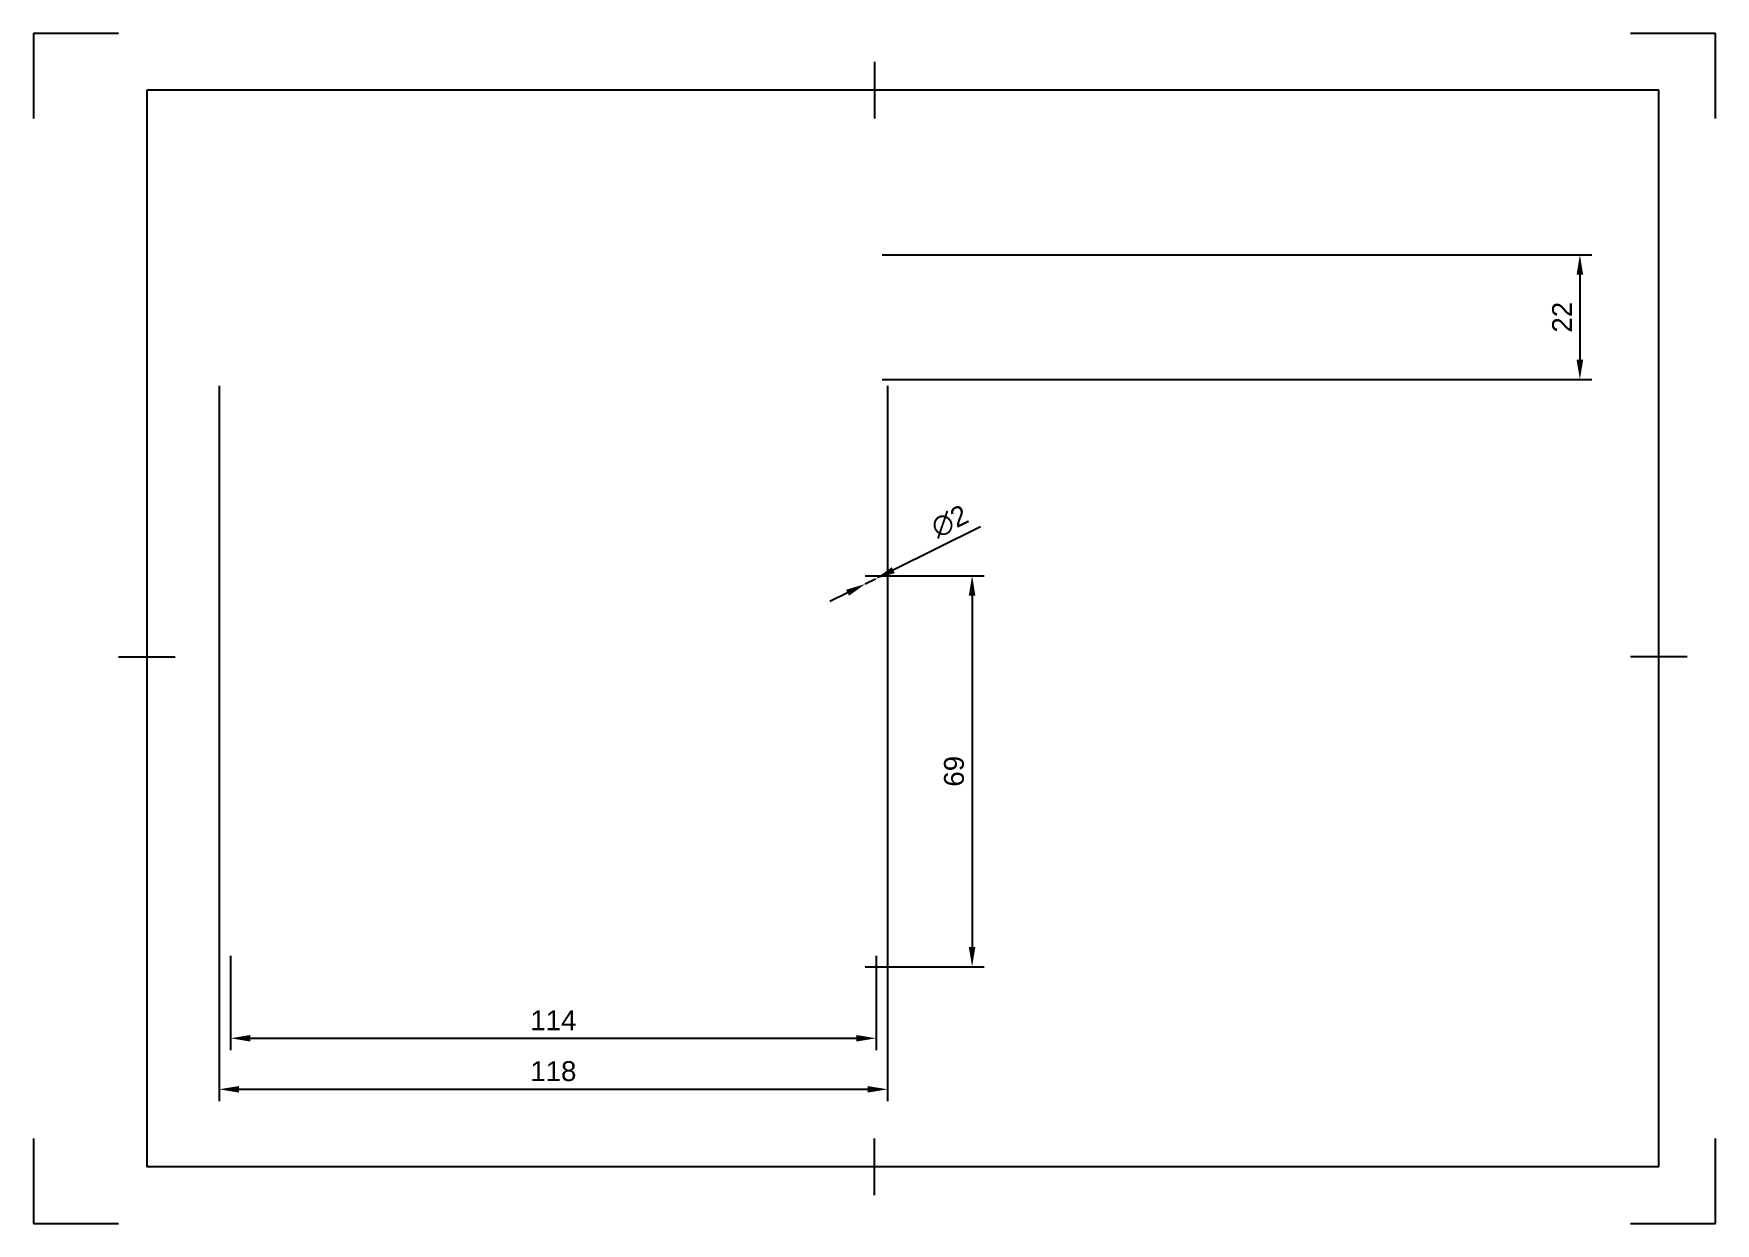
# Paper-space layout 'Sheet1' of a CAD drawing. Header units: millimetres. Extents: x 0 to 297, y 0 to 210.
import ezdxf

# ---------------------------------------------------------------- set-up
doc = ezdxf.new("R2010")
doc.units = ezdxf.units.MM
doc.header["$LTSCALE"] = 0.75
doc.layers.add('Border', color=7, linetype='Continuous', lineweight=25)
doc.layers.add('Dimensions', color=7, linetype='Continuous', lineweight=18)
doc.styles.get("Standard").update_dxf_attribs({"font": 'arial.ttf'})
doc.dimstyles.new('ISO-25', dxfattribs={"dimtxt": 3.5, "dimasz": 3.5, "dimexe": 2.1, "dimexo": 2.1, "dimgap": 1.4, "dimtad": 1, "dimzin": 12, "dimdsep": 46, "dimtxsty": 'Standard', "dimcen": 0, "dimclrd": 256, "dimclre": 256, "dimclrt": 256, "dimazin": 3, "dimtp": 0.1, "dimtm": 0.1, "dimtfac": 0.714286, "dimtmove": 0, "dimatfit": 3, "dimfxl": 1, "dimtzin": 12, "dimarcsym": 0})

# ---------------------------------------------------------------- blocks, each defined once
blk = doc.blocks.new('ISO_A4(L)_SHEET')
at = {"layer": 'Border'}
for p, q in [((148.5, 205), (148.5, 195)), ((287, 200), (20, 200)), ((20, 200), (20, 10)), ((287, 10), (287, 200)), ((15, 100), (25, 100)), ((292, 100), (282, 100)), ((148.5, 5), (148.5, 15)), ((287, 10), (20, 10))]:
    blk.add_line(p, q, dxfattribs=at)
at = {"layer": 'Defpoints'}
for p, q in [((0, 210), (0, 195)), ((15, 210), (0, 210)), ((297, 210), (282, 210)), ((297, 195), (297, 210)), ((0, 15), (0, 0)), ((297, 0), (297, 15)), ((0, 0), (15, 0)), ((282, 0), (297, 0))]:
    blk.add_line(p, q, dxfattribs=at)
blk = doc.blocks.new('*D23')
at = {"layer": 'Defpoints', "color": 0, "transparency": 16777216}
for p in [(32.78, 149.95), (150.78, 149.95), (150.78, 23.66)]:
    blk.add_point(p, dxfattribs=at)
at = {"layer": 'Dimensions', "lineweight": -2, "transparency": 16777216}
for p, q in [((32.78, 147.85), (32.78, 21.56)), ((150.78, 147.85), (150.78, 21.56)), ((36.28, 23.66), (147.28, 23.66))]:
    blk.add_line(p, q, dxfattribs=at)
at = {"layer": 'Dimensions', "transparency": 16777216}
for points in [[(36.28, 24.24), (36.28, 23.08), (32.78, 23.66)], [(147.28, 24.24), (147.28, 23.08), (150.78, 23.66)]]:
    blk.add_solid(points, dxfattribs=at)
at = {"layer": 'Dimensions', "transparency": 16777216, "insert": (91.78, 26.85), "char_height": 3.5, "attachment_point": 5}
blk.add_mtext('118', dxfattribs=at)
blk = doc.blocks.new('*D24')
at = {"layer": 'Defpoints', "color": 0, "transparency": 16777216}
for p in [(147.78, 170.95), (147.78, 148.95), (273.07, 148.95)]:
    blk.add_point(p, dxfattribs=at)
at = {"layer": 'Dimensions', "lineweight": -2, "transparency": 16777216}
for p, q in [((149.88, 170.95), (275.17, 170.95)), ((273.07, 167.45), (273.07, 152.45)), ((149.88, 148.95), (275.17, 148.95))]:
    blk.add_line(p, q, dxfattribs=at)
at = {"layer": 'Dimensions', "transparency": 16777216}
for points in [[(272.49, 167.45), (273.66, 167.45), (273.07, 170.95)], [(272.49, 152.45), (273.66, 152.45), (273.07, 148.95)]]:
    blk.add_solid(points, dxfattribs=at)
at = {"layer": 'Dimensions', "transparency": 16777216, "insert": (269.92, 159.95), "char_height": 3.5, "attachment_point": 5, "rotation": 90}
blk.add_mtext('22', dxfattribs=at)
blk = doc.blocks.new('*D25')
at = {"layer": 'Defpoints', "color": 0, "transparency": 16777216}
for p in [(148.67, 113.75), (146.88, 112.86)]:
    blk.add_point(p, dxfattribs=at)
at = {"layer": 'Dimensions', "lineweight": -2, "transparency": 16777216}
for p, q in [((167.22, 122.92), (151.81, 115.3)), ((146.88, 112.86), (148.67, 113.75)), ((143.74, 111.31), (140.61, 109.76))]:
    blk.add_line(p, q, dxfattribs=at)
at = {"layer": 'Dimensions', "transparency": 16777216}
for points in [[(151.55, 115.82), (152.07, 114.78), (148.67, 113.75)], [(143.49, 111.83), (144, 110.79), (146.88, 112.86)]]:
    blk.add_solid(points, dxfattribs=at)
at = {"layer": 'Dimensions', "transparency": 16777216, "insert": (161.79, 123.9), "char_height": 3.5, "attachment_point": 5, "rotation": 26.3235}
blk.add_mtext('∅2', dxfattribs=at)
blk = doc.blocks.new('*D26')
at = {"layer": 'Defpoints', "color": 0, "transparency": 16777216}
for p in [(34.78, 49.3), (148.78, 49.3), (148.78, 32.67)]:
    blk.add_point(p, dxfattribs=at)
at = {"layer": 'Dimensions', "lineweight": -2, "transparency": 16777216}
for p, q in [((34.78, 47.2), (34.78, 30.57)), ((148.78, 47.2), (148.78, 30.57)), ((38.28, 32.67), (145.28, 32.67))]:
    blk.add_line(p, q, dxfattribs=at)
at = {"layer": 'Dimensions', "transparency": 16777216}
for points in [[(38.28, 33.25), (38.28, 32.09), (34.78, 32.67)], [(145.28, 33.25), (145.28, 32.09), (148.78, 32.67)]]:
    blk.add_solid(points, dxfattribs=at)
at = {"layer": 'Dimensions', "transparency": 16777216, "insert": (91.78, 35.83), "char_height": 3.5, "attachment_point": 5}
blk.add_mtext('114', dxfattribs=at)
blk = doc.blocks.new('*D27')
at = {"layer": 'Defpoints', "color": 0, "transparency": 16777216}
for p in [(144.78, 114.3), (144.78, 45.3), (165.74, 45.3)]:
    blk.add_point(p, dxfattribs=at)
at = {"layer": 'Dimensions', "lineweight": -2, "transparency": 16777216}
for p, q in [((146.88, 114.3), (167.84, 114.3)), ((165.74, 110.8), (165.74, 48.8)), ((146.88, 45.3), (167.84, 45.3))]:
    blk.add_line(p, q, dxfattribs=at)
at = {"layer": 'Dimensions', "transparency": 16777216}
for points in [[(165.15, 110.8), (166.32, 110.8), (165.74, 114.3)], [(165.15, 48.8), (166.32, 48.8), (165.74, 45.3)]]:
    blk.add_solid(points, dxfattribs=at)
at = {"layer": 'Dimensions', "transparency": 16777216, "insert": (162.55, 79.8), "char_height": 3.5, "attachment_point": 5, "rotation": 90}
blk.add_mtext('69', dxfattribs=at)

psp = doc.layouts.new('Sheet1')

# ---------------------------------------------------------------- block references
at = {"layer": 'Border'}
psp.add_blockref('ISO_A4(L)_SHEET', (0, 0), dxfattribs=at)

# ---------------------------------------------------------------- dimensions: what is measured, and where the dimension line sits
at = {"layer": 'Dimensions'}
for base, p1, p2, picture, middle in [((273.074, 148.95), (147.778, 170.95), (147.778, 148.95), '*D24', (269.917, 159.95)), ((165.738, 45.303), (144.778, 114.303), (144.778, 45.303), '*D27', (162.551, 79.803))]:
    dim = psp.add_linear_dim(base=base, p1=p1, p2=p2, angle=90, dimstyle='ISO-25', override={"dimlfac": -1, "dimclrd": 256, "dimclre": 256}, dxfattribs=at)
    dim.commit()
    dim.dimension.update_dxf_attribs({"geometry": picture, "text_midpoint": middle})
dim = psp.add_linear_dim(base=(150.778, 23.659), p1=(32.778, 149.95), p2=(150.778, 149.95), dimstyle='ISO-25', override={"dimlfac": -1}, dxfattribs=at)
dim.commit()
dim.dimension.update_dxf_attribs({"geometry": '*D23', "text_midpoint": (91.778, 23.659), "dimtype": 160})
dim = psp.add_diameter_dim_2p(p1=(146.881, 112.86), p2=(148.674, 113.747), dimstyle='ISO-25', override={"dimlfac": -1, "dimclrd": 256, "dimclre": 256}, dxfattribs=at)
dim.commit()
dim.dimension.update_dxf_attribs({"geometry": '*D25', "text_midpoint": (163.248, 120.957), "dimtype": 163})
dim = psp.add_linear_dim(base=(148.778, 32.67), p1=(34.778, 49.303), p2=(148.778, 49.303), angle=180, dimstyle='ISO-25', override={"dimlfac": -1}, dxfattribs=at)
dim.commit()
dim.dimension.update_dxf_attribs({"geometry": '*D26', "text_midpoint": (91.778, 32.67), "dimtype": 160})

doc.saveas('drawing.dxf')
